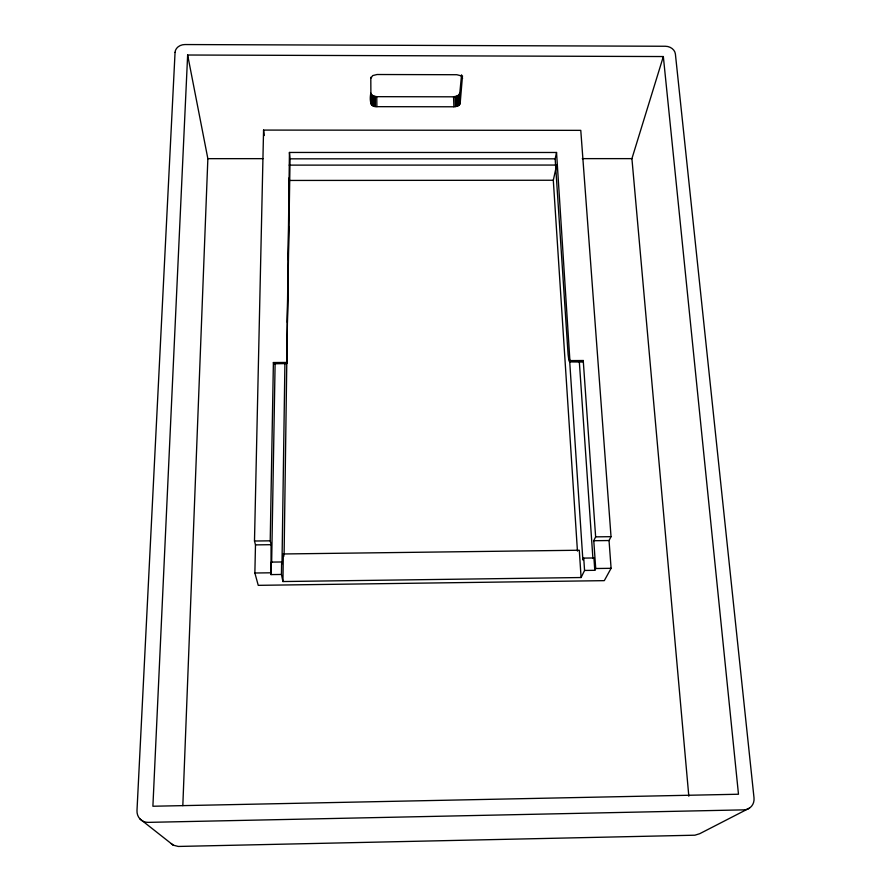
<?xml version="1.0" encoding="UTF-8"?>
<svg xmlns="http://www.w3.org/2000/svg" width="891" height="891" viewBox="0 0 891 891"><rect width="100%" height="100%" fill="white"/><g stroke="black" fill="none" stroke-linecap="round" stroke-linejoin="round"><path stroke-width="1.34" d="M281.445 574.461L281.623 561.976L271.22 562.098L270.998 574.595L281.445 574.461L282.937 581.545L581.088 577.535L584.563 570.452L583.739 558.1L593.929 557.966L594.787 570.318L584.563 570.452M284.908 363.773L281.99 563.814L281.623 561.976M282.937 581.545L283.327 553.968L579.295 550.237L581.088 577.535M289.441 152.45L290.065 158.832L286.757 363.55L289.441 152.45L556.541 152.484L569.962 361.534L568.87 360.276L568.102 354.585L555.16 158.821L556.541 152.484M284.095 554.837L286.902 354.418M287.359 322.408L287.804 290.399M288.239 259.782L288.706 226.381M289.13 195.764L289.085 177.899M270.998 574.595L271.076 544.691L270.218 540.826L273.392 362.537L286.479 362.448M271.655 562.555L275.107 363.617M254.492 541.015L263.569 130.086L580.776 130.353L611.026 536.672L609.043 540.536L611.092 568.313L604.298 580.654L258.245 585.342L254.871 573.002L255.483 544.88L254.492 541.015L270.218 540.826M182.822 805.642L207.859 158.665L187.645 55.019L663.338 56.545L738.483 794.237L152.896 806.244L187.645 55.019M371.135 104.091L370.823 93.165C369.787 98.355 369.397 107.399 376.882 106.675L453.92 106.786L457.584 106.085L460.168 103.345L459.778 93.343L461.56 74.833M460.168 103.345L462.496 75.869M273.392 362.537L273.715 363.639L274.016 362.86M370.89 78.185L372.694 75.59L377.049 74.51L456.838 74.721L461.059 75.813L462.596 78.408M577.446 551.106L553.3 180.249L556.363 166.316M688.821 796.209L631.919 158.631L663.338 56.545M371.035 94.078L373.151 95.95L376.759 96.674L453.552 96.818L457.818 95.805L459.778 93.343M583.739 558.1L582.87 559.927L569.527 359.028M594.787 570.318L595.711 568.514L593.774 540.726L595.633 536.861L583.237 360.51L570.396 360.599M569.516 361.646L582.536 361.612L583.237 360.51M749.398 808.159L699.702 833.709L694.88 835.201L178.267 846.45L173.21 845.147L140.021 819.007M254.871 573.002L270.586 572.802M595.711 568.514L611.092 568.313M595.633 536.861L611.026 536.672M255.483 544.88L271.076 544.691M593.774 540.726L609.043 540.536M273.916 363.328L286.935 363.238M569.293 361.39L582.536 361.612M273.604 363.483L286.668 363.394M569.962 361.534L582.781 361.456M273.715 363.639L286.846 363.506M207.859 158.665L262.99 158.654M582.28 158.631L631.919 158.631M290.065 158.832L555.16 158.821M289.185 165.125L556.641 165.058M289.341 180.45L553.3 180.249M171.161 843.521L173.21 845.147M283.327 553.968L283.817 556.396M263.569 130.086L264.248 135.521M579.306 361.534L592.916 558.412M459.489 94.246L459.879 104.247M459.199 94.68L459.578 104.67M458.82 95.092L459.199 105.082M458.364 95.471L458.731 105.45M457.818 95.805L458.197 105.795M457.206 96.105L457.584 106.085M456.548 96.362L456.916 106.341M455.836 96.562L456.203 106.53M455.089 96.707L455.457 106.675M453.552 96.818L453.92 106.786M376.759 96.674L376.882 106.675M375.222 96.551L375.345 106.552M374.487 96.406L374.61 106.408M373.797 96.195L373.908 106.207M373.151 95.95L373.262 105.951M372.572 95.649L372.683 105.65M372.059 95.304L372.171 105.316M371.625 94.914L371.736 104.938M371.28 94.513L371.391 104.525M370.801 77.25L370.934 103.2M175.059 52.357L136.991 810.565A12.318 11.483 -52.3 0 0 148.218 822.371L743.874 809.863A12.095 11.048 54.4 0 0 754.009 797.846L675.389 54.006A9.356 7.651 13.2 0 0 665.365 46.254L184.96 44.55A9.545 7.841 -5.1 0 0 175.059 52.357"/></g></svg>
